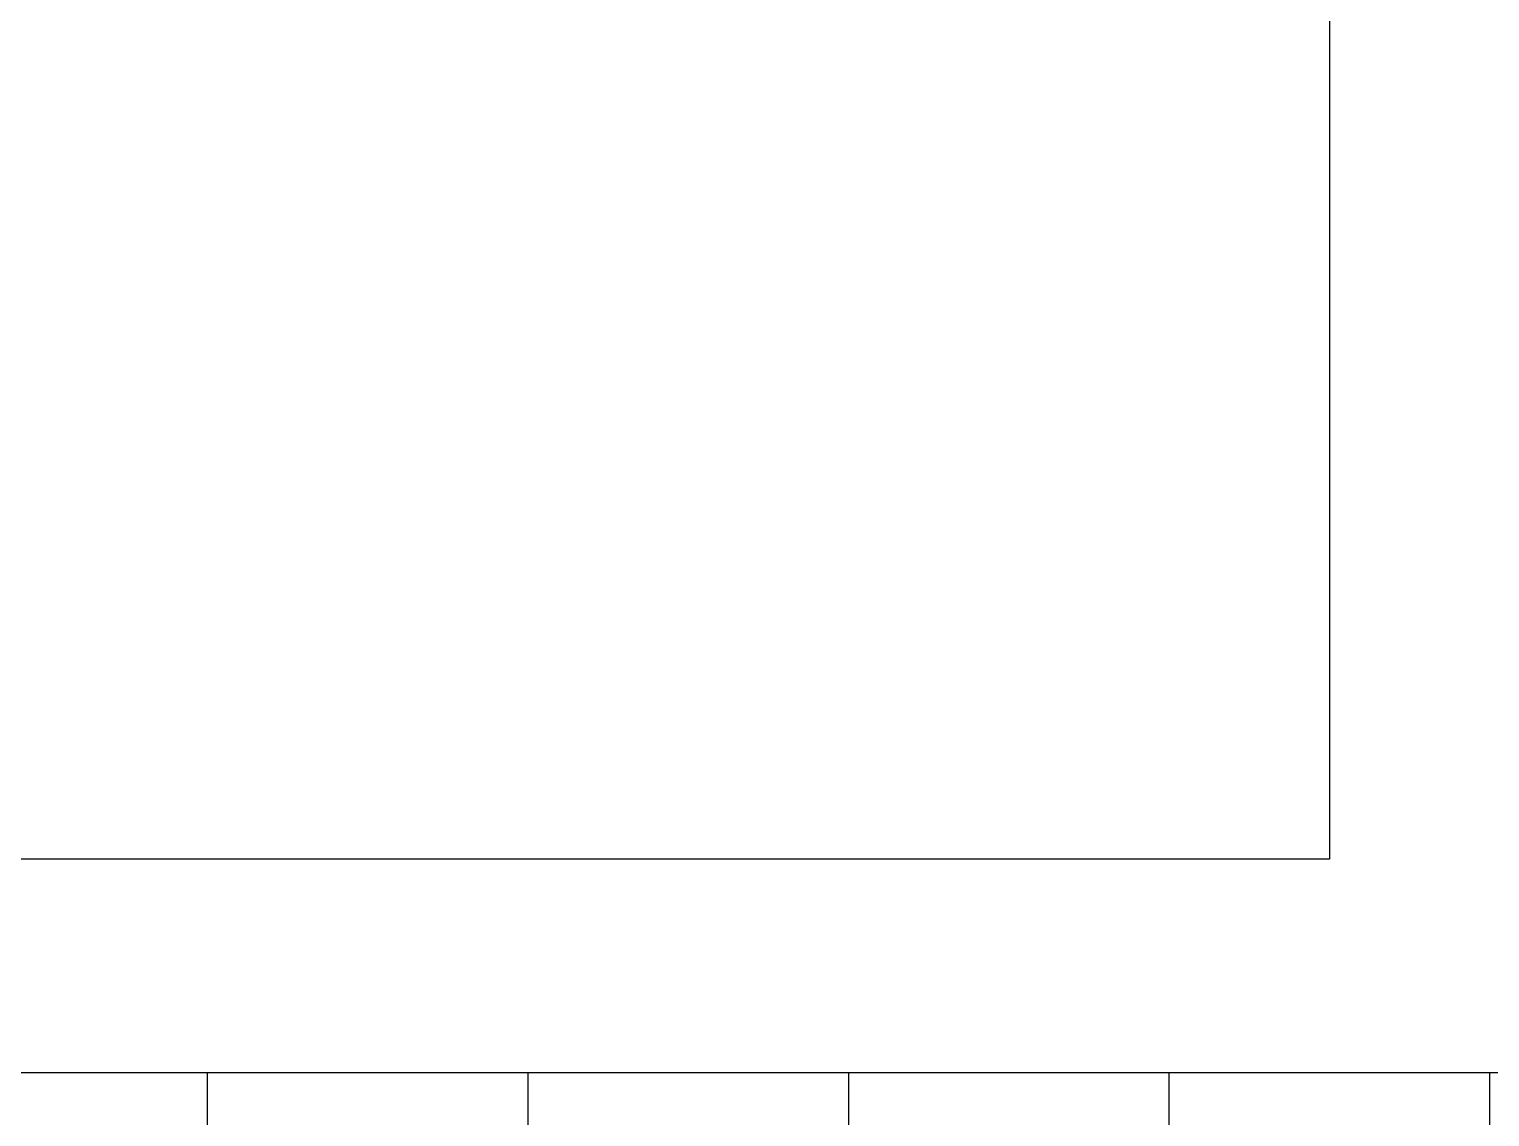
# Model space of a CAD drawing. Header units: millimetres. Extents: x -379292 to 1221486, y 92049 to 447512.
# Drawn here: x 419861 to 421228, y 164328 to 165345 of the extents above; entities that cross this region are included whole.
import ezdxf

# ---------------------------------------------------------------- set-up
doc = ezdxf.new("R2010")
doc.units = ezdxf.units.MM
doc.layers.add('05_STAIRS', color=52, linetype='Continuous')
doc.layers.add('05_WALL', color=3, linetype='Continuous')

# ---------------------------------------------------------------- blocks, each defined once
blk = doc.blocks.new('*U86')
at = {"layer": '05_STAIRS', "color": 8, "flags": 128}
for points in [[(900, 1800), (900, 3300)], [(1200, 1800), (1200, 3300)], [(1500, 1800), (1500, 3300)], [(1800, 1800), (1800, 3300)], [(2100, 1800), (2100, 3300)]]:
    blk.add_lwpolyline(points, dxfattribs=at)
blk = doc.blocks.new('OtoParkBodrumKatMimari')
at = {"layer": '05_WALL', "color": 8, "ltscale": 25}
blk.add_lwpolyline([(135600, 67200), (139950, 67200), (139950, 63750), (135600, 63750)], dxfattribs=at)
at = {"layer": '05_WALL', "color": 8, "flags": 128}
blk.add_lwpolyline([(142600, 63550), (135600, 63550)], dxfattribs=at)
blk.add_blockref('*U86', (138000, 60250))

msp = doc.modelspace()

# ---------------------------------------------------------------- block references
at = {"color": 8}
msp.add_blockref('OtoParkBodrumKatMimari', (281127.6, 100818.8), dxfattribs=at)

doc.saveas('drawing.dxf')
